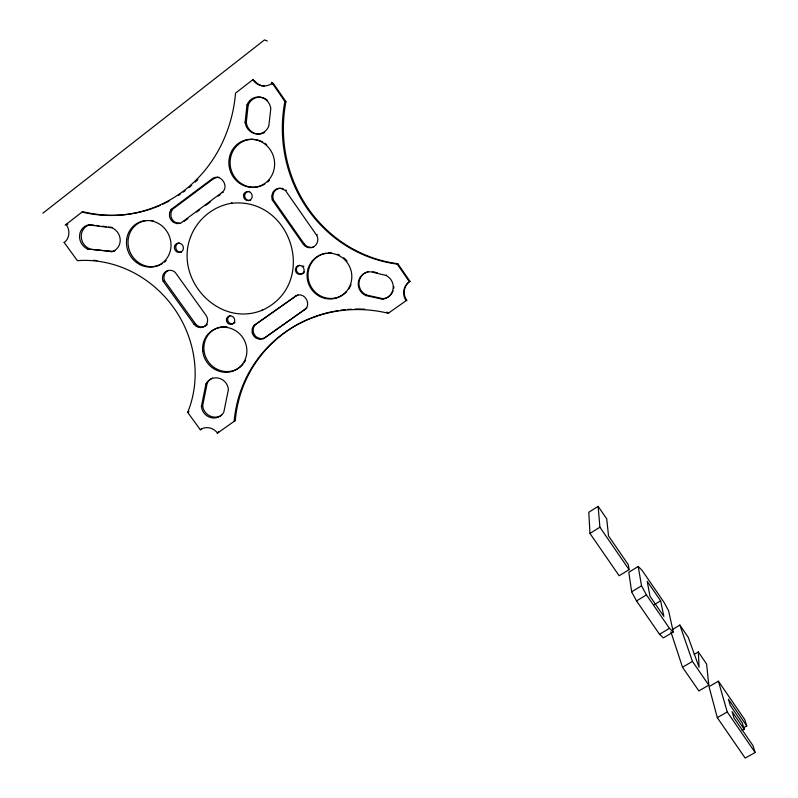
<?xml version="1.0" encoding="UTF-8"?>
<svg xmlns="http://www.w3.org/2000/svg" width="798" height="798" viewBox="0 0 798 798"><rect width="100%" height="100%" fill="white"/><g stroke="black" fill="none" stroke-linecap="round" stroke-linejoin="round"><path stroke-width="1.2" d="M245.096 122.333L247.001 104.947A13.177 12.389 79 0 1 259.988 97.107A13.177 12.389 79 0 1 270.811 108.508L268.816 126.034A13.087 12.319 78.2 0 1 255.829 133.835A13.087 12.319 78.2 0 1 245.096 122.333L246.263 122.483A13.047 12.279 78.3 0 0 264.727 132.428M246.263 122.483L248.168 105.156A13.137 12.349 79.1 0 1 267.609 100.478M205.934 384.018A12.229 11.551 51 0 1 218.802 378.182A12.229 11.551 51 0 1 228.388 389.594L223.799 412.237A12.329 11.631 49.5 0 1 210.971 417.663A12.329 11.631 49.5 0 1 201.385 406.531L205.934 384.018L207.181 383.259A12.189 11.521 51 0 1 212.487 378.092M201.385 406.531L202.632 405.703L207.181 383.259M171.121 209.465L169.575 212.677L169.535 216.398A8.838 8.279 67.1 0 0 173.735 222.472L177.156 223.649L180.607 223.201L221.924 192.557C230.014 186.772 220.587 172.667 212.328 178.712L171.121 209.465L172.528 209.305L213.595 178.662L217.345 177.266L219.4 177.405M172.528 209.305L170.981 212.507L170.952 216.208A8.808 8.249 67.2 0 0 175.131 222.263L180.298 223.42M253.804 325.564L252.208 328.656L252.118 332.247A8.579 8.199 56.9 0 0 256.208 338.162L259.579 339.34L264.088 338.332L260.657 338.731L257.295 337.554A8.549 8.17 57 0 1 253.225 331.659L253.315 328.088L254.901 325.005L296.158 295.819L253.804 325.564L254.901 325.005M263.031 338.941L304.537 309.764C311.799 304.806 305.145 292.327 296.986 295.37M265.106 337.624L306.931 307.888M64.209 242.552L66.114 240.806A13.297 12.169 63.2 0 0 66.513 224.946L66.084 224.438L67.83 224.228M408.426 282.502A13.686 13.476 70 0 0 405.843 298.891L406.781 300.198L406.202 300.686L405.264 299.37A13.736 13.526 69.8 0 1 407.848 282.921L409.992 281.365L397.813 263.729A136.707 131.251 -87.5 0 1 285.943 101.695L273.295 83.381L272.218 83.092L270.133 84.528A14.893 13.935 81.7 0 1 253.495 80.708L252.866 79.69L235.54 93.117A143.121 130.702 73.6 0 1 82.044 212.069L65.147 225.166M333.404 311.449A129.086 124.717 37.3 0 0 235.29 420.536L234.153 421.414A129.535 125.126 37.3 0 1 388.257 313.275L388.895 312.746A129.086 124.717 37.3 0 0 386.511 312.188M42.863 213.186L264.517 39.9L267.29 41.027M183.939 221.535L187.859 218.632M196.687 212.088L199.63 209.904M205.515 205.545L210.413 201.904M218.253 196.089L220.218 194.642M409.992 281.365L409.414 281.784L397.204 264.088A137.216 131.72 -87.6 0 1 284.906 101.476L271.629 82.254M386.392 274.981L385.743 275.38L371.04 271.839A12.389 12.09 67.3 0 0 365.973 295.579L382.292 299.19L382.96 298.701A12.449 12.179 67.7 0 0 393.055 290.981M64.049 242.323L77.386 260.667A107.999 99.58 54.4 0 1 173.116 306.951A107.999 99.58 54.4 0 1 187.69 412.386L200.338 429.773L201.585 428.865M217.246 433.274L235.29 420.536M388.257 313.275L406.781 300.198M271.919 84.339L273.295 83.381M187.69 412.386L188.986 411.539M365.973 295.579L366.691 295.11L382.96 298.701M598.141 506.361L588.794 512.256L589.971 533.433L619.148 575.747L629.073 569.642L628.365 564.794L608.525 535.937L606.739 518.88L598.141 506.361L599.887 527.219L629.073 569.642M589.971 533.433L599.887 527.219M638.23 566.47L628.814 572.246L631.657 591.827L636.525 600.924L659.517 634.27L663.407 637.881L673.283 631.996L668.564 610.65L663.796 601.991L642.081 570.351L638.23 566.47L641.522 585.822L646.45 594.899L669.462 628.335L673.283 631.996M631.657 591.827L641.522 585.822M636.525 600.924L646.45 594.899M654.3 604.635L660.614 600.814L647.198 581.273L649.971 596.206L663.866 616.405L660.614 600.814M659.517 634.27L669.462 628.335M672.584 629.403L679.856 625.063L688.205 637.223L699.098 667.288L698.31 651.936L694.15 654.39M200.338 429.773L202.463 428.516A12.658 11.89 46.6 0 1 217.086 432.546L217.445 433.134L218.642 432.217L218.283 431.638M698.31 651.936L706.599 664.016L708.804 685.163L698.868 690.938L682.519 667.238L692.455 661.402L679.856 625.063M397.204 264.088L397.813 263.729M743.596 727.706L746.758 725.911L744.783 719.636L718.4 681.203L709.033 686.649L717.302 717.661L745.192 758.1L755.137 752.504L752.973 745.621L734 718.04L732.095 711.616L744.215 729.242L742.05 730.469M717.302 717.661L727.247 711.966L718.4 681.203M304.537 309.764L305.474 309.255M312.676 247.28C317.504 245.505 319.399 239.041 316.407 234.891L285.345 190.353L280.337 188.268M295.2 296.287L297.943 294.911M194.044 324.217A7.9 7.451 58.1 0 0 204.667 326.232A7.9 7.451 58.1 0 0 206.084 315.429L175.231 272.377A8.209 7.691 61.6 0 0 165.555 271.669A8.209 7.691 61.6 0 0 163.141 281.225L194.044 324.217L195.35 323.659A7.87 7.431 58.1 0 0 207.32 324.327M283.17 188.478L278.502 188.388A8.928 8.509 73.4 0 0 272.726 192.637L271.699 196.238L272.278 199.939L303.39 244.397L304.327 244.108L307.509 246.782L311.569 247.46M163.141 281.225L164.558 280.816A8.179 7.671 61.7 0 1 168.438 270.462M316.407 234.891L317.315 234.642M313.594 246.981C310.073 248.597 305.624 247.639 303.39 244.397M93.984 225.136L88.648 224.886A12.848 11.84 63.4 0 0 79.551 235.919A12.848 11.84 63.4 0 0 87.571 248.966L112.448 251.53A12.638 11.691 63.6 0 0 114.892 250.831M87.571 248.966L112.448 251.53M272.278 199.939L273.335 199.799L304.327 244.108M82.044 212.069L83.75 211.899A142.583 130.264 73.6 0 0 152.787 208.298M285.345 190.353L286.362 190.253M221.924 192.557L223.161 192.458M212.328 178.712L213.595 178.662M96.428 225.445L98.872 225.754M102.533 226.213L106.194 226.672M108.628 226.981L112.289 227.45M88.648 224.886L111.91 227.829A12.688 11.731 63.6 0 1 120.209 240.836A12.688 11.731 63.6 0 1 110.852 251.839M247.001 104.947L248.168 105.156M284.906 101.476L285.943 101.695M372.875 271.719L377.384 272.806M252.866 79.69L254.642 81.007A14.833 13.885 81.8 0 0 264.178 86.174M164.558 280.816L195.35 323.659M692.455 661.402L708.804 685.163M727.247 711.966L755.137 752.504M746.758 725.911L728.414 699.198L730.23 705.332L742.22 722.779L744.215 729.242M670.889 631.826L682.519 667.238M273.335 199.799L272.756 196.118L273.784 192.527A8.898 8.479 73.5 0 1 279.549 188.298M385.743 275.38A12.499 12.219 67.5 0 1 382.292 299.19M334.591 311.22A129.086 124.717 37.3 0 1 338.143 310.602M340.537 310.252A129.086 124.717 37.3 0 1 345.344 309.674M347.748 309.454A129.086 124.717 37.3 0 1 351.379 309.215M355 309.075A129.086 124.717 37.3 0 1 364.736 309.205M93.426 260.298A107.62 99.271 54.4 0 1 97.007 260.607M197.924 179.51A142.583 130.264 73.6 0 1 195.301 182.064M191.71 185.336A142.583 130.264 73.6 0 1 188.936 187.69M185.166 190.692A142.583 130.264 73.6 0 1 183.231 192.128M180.288 194.213A142.583 130.264 73.6 0 1 178.293 195.55M169.056 201.056A142.583 130.264 73.6 0 1 162.662 204.258M160.498 205.236A142.583 130.264 73.6 0 1 153.894 207.899M181.435 252.078A4.738 4.449 64.5 0 1 175.919 248.487A4.738 4.449 64.5 0 1 179.091 242.911M235.011 322.342A4.299 4.08 58.2 0 1 228.447 321.983A4.299 4.08 58.2 0 1 230.193 315.589M162.573 263.46A23.461 21.885 64.1 0 1 129.635 251.031A23.461 21.885 64.1 0 1 146.293 220.537M150.942 220.457A23.461 21.885 64.1 0 1 153.256 220.797M166.124 260.577A23.461 21.885 64.1 0 1 164.418 262.133M243.081 364.117A22.853 21.666 55 0 1 206.572 358.891A22.853 21.666 55 0 1 223.49 326.681M224.647 326.641A22.853 21.666 55 0 1 226.971 326.751M245.594 360.307A22.853 21.666 55 0 1 244.427 362.292M304.477 271.948A4.489 4.319 65.9 0 1 297.265 272.178A4.489 4.319 65.9 0 1 299.609 265.235M302.911 265.794A4.489 4.319 65.9 0 1 303.809 266.542M346.641 291.609A22.923 22.184 66.4 0 1 310.861 286.372A22.923 22.184 66.4 0 1 325.843 253.235M328.158 252.936A22.923 22.184 66.4 0 1 331.679 252.966M337.414 254.253A22.923 22.184 66.4 0 1 339.589 255.19M343.619 257.724A22.923 22.184 66.4 0 1 347.06 261.066M351 284.696A22.923 22.184 66.4 0 1 348.816 288.856M264.776 184.089A24.03 22.703 74.7 0 1 230.113 163.899A24.03 22.703 74.7 0 1 262.642 141.984M264.746 143.241A24.03 22.703 74.7 0 1 266.731 144.727M269.395 180.308A24.03 22.703 74.7 0 1 267.669 181.974M250.642 200.208A4.559 4.319 71.7 0 1 244.707 196.348A4.559 4.319 71.7 0 1 249.634 191.48M89.246 248.667A12.798 11.8 63.5 0 1 81.256 235.669A12.798 11.8 63.5 0 1 90.324 224.677M221.734 415.07A12.289 11.591 49.5 0 1 209.774 415.908A12.289 11.591 49.5 0 1 202.632 405.703M393.863 286.552A12.449 12.179 67.7 0 1 393.733 288.357M366.691 295.11A12.349 12.05 67.4 0 1 367.978 271.769M190.562 237.006C174.044 279.599 219.021 328.227 262.522 310.093L261.455 310.602C319.06 285.155 292.367 196.268 231.001 203.32L232.198 203.171C213.355 205.944 197.286 219.27 190.562 237.006M126.692 239.27A23.551 21.955 64.1 0 0 157.036 265.844A23.551 21.955 64.1 0 0 162.493 226.343A23.551 21.955 64.1 0 0 126.692 239.27M231.629 151.271A24.11 22.783 74.7 0 0 252.368 187.34A24.11 22.783 74.7 0 0 271.24 151.341A24.11 22.783 74.7 0 0 231.629 151.271M308.267 268.198A23.002 22.254 66.3 0 0 333.813 298.632A23.002 22.254 66.3 0 0 346.282 261.425A23.002 22.254 66.3 0 0 308.267 268.198M226.452 319.35A4.309 4.09 58.1 0 0 232.128 324.138A4.309 4.09 58.1 0 0 233.126 316.896A4.309 4.09 58.1 0 0 226.452 319.35M295.559 268.657A4.509 4.329 65.8 0 0 300.886 274.322A4.509 4.329 65.8 0 0 302.871 266.901A4.509 4.329 65.8 0 0 295.559 268.657M243.869 194.143A4.579 4.339 71.6 0 0 248.397 200.597A4.579 4.339 71.6 0 0 251.37 193.455A4.579 4.339 71.6 0 0 243.869 194.143M202.732 350.99A22.933 21.736 54.9 0 0 237.764 368.636A22.933 21.736 54.9 0 0 233.744 329.644A22.933 21.736 54.9 0 0 202.732 350.99M174.533 246.343A4.758 4.469 64.4 0 0 180.069 252.387A4.758 4.469 64.4 0 0 182.094 244.627A4.758 4.469 64.4 0 0 174.533 246.343"/></g></svg>
